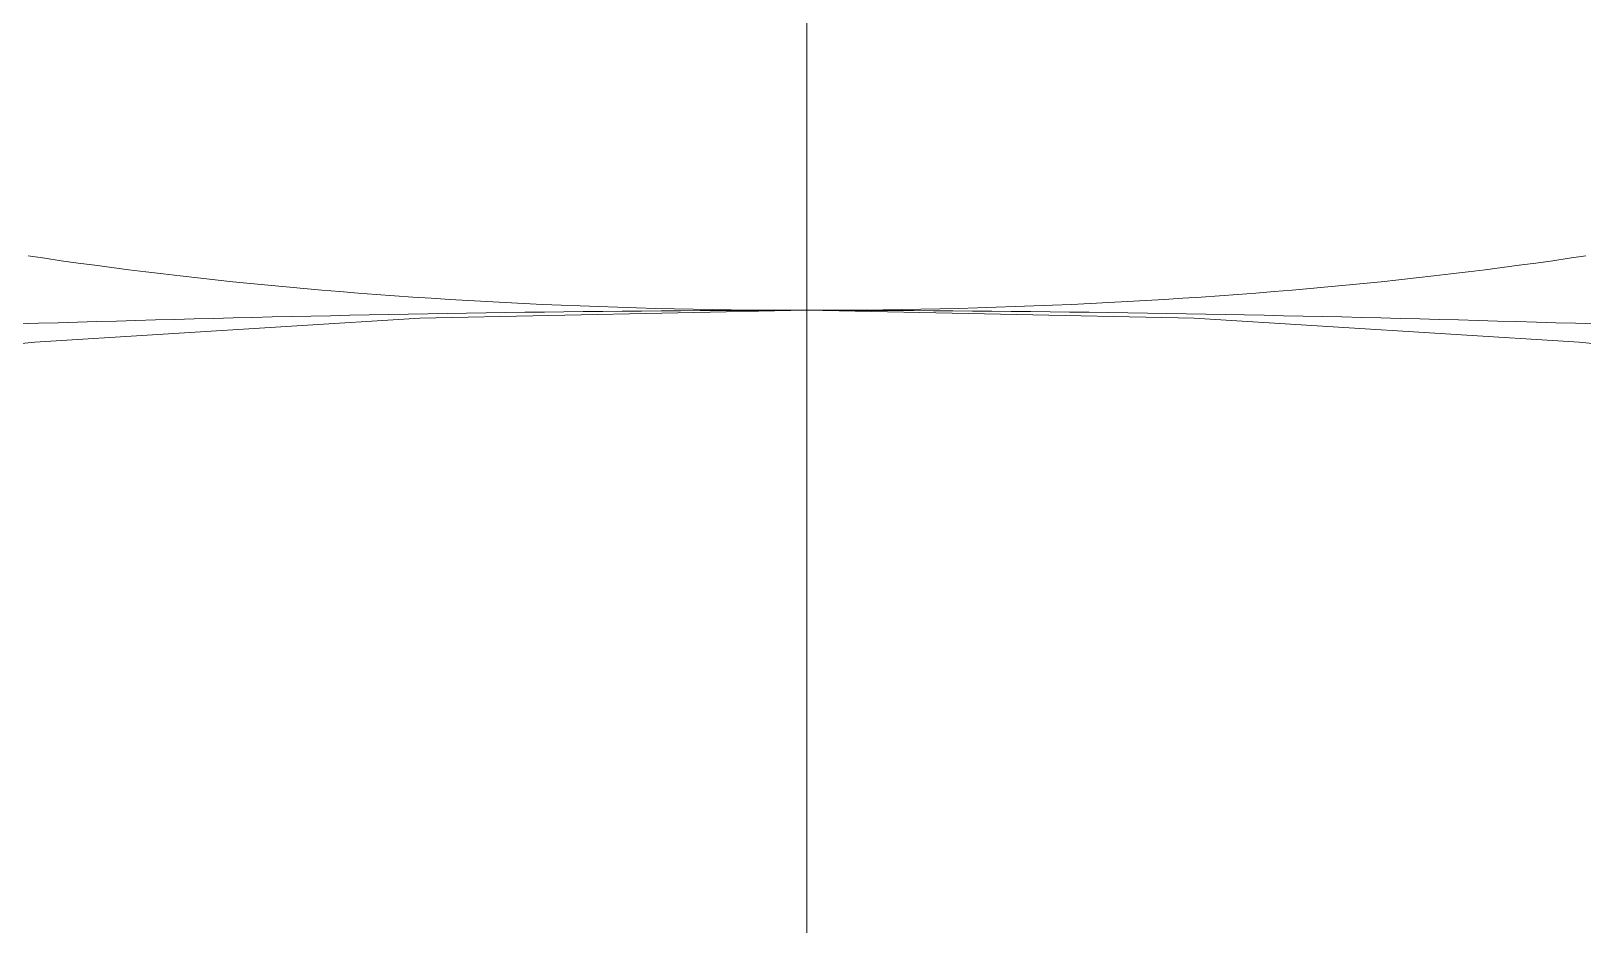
# Model space of a CAD drawing. Header units: millimetres. Extents: x 0 to 38884, y -3675 to 8056.
# Drawn here: x 10352.61 to 10359.63, y -1919.05 to -1915 of the extents above; entities that cross this region are included whole.
import ezdxf

# ---------------------------------------------------------------- set-up
doc = ezdxf.new("R2010")
doc.units = ezdxf.units.MM
doc.header["$LTSCALE"] = 2.4
doc.linetypes.add('CENTER2', pattern=[28.575, 19.05, -3.175, 3.175, -3.175])
doc.linetypes.add('HIDDEN', pattern=[9.525, 6.35, -3.175])
doc.layers.add('04_HIDDEN', color=2, linetype='HIDDEN', lineweight=13)
doc.layers.add('05_CENTER', color=4, linetype='CENTER2', lineweight=13)

# ---------------------------------------------------------------- blocks, each defined once
blk = doc.blocks.new('MUCFC207b_1')
at = {"color": 0}
for p, q in [((-3.5248, 42.7464), (-3.4503, 42.7354)), ((-3.4503, 42.7354), (-3.3753, 42.7245)), ((-3.3753, 42.7245), (-3.2998, 42.7139)), ((-3.2998, 42.7139), (-3.2238, 42.7036)), ((3.2238, 42.7036), (3.2998, 42.7139)), ((3.2998, 42.7139), (3.3753, 42.7245)), ((3.3753, 42.7245), (3.4503, 42.7354)), ((3.4503, 42.7354), (3.5248, 42.7464)), ((-3.2238, 42.7036), (-3.1473, 42.6934)), ((-3.1473, 42.6934), (-3.0703, 42.6836)), ((-3.0703, 42.6836), (-2.9929, 42.6739)), ((-2.9929, 42.6739), (-2.915, 42.6646)), ((-2.915, 42.6646), (-2.8367, 42.6554)), ((-2.8367, 42.6554), (-2.7579, 42.6465)), ((-2.7579, 42.6465), (-2.6788, 42.6379)), ((2.6788, 42.6379), (2.7579, 42.6465)), ((2.7579, 42.6465), (2.8367, 42.6554)), ((2.8367, 42.6554), (2.915, 42.6646)), ((2.915, 42.6646), (2.9929, 42.6739)), ((2.9929, 42.6739), (3.0703, 42.6836)), ((3.0703, 42.6836), (3.1473, 42.6934)), ((3.1473, 42.6934), (3.2238, 42.7036)), ((-2.6788, 42.6379), (-2.5992, 42.6295)), ((-2.5992, 42.6295), (-2.5193, 42.6214)), ((-2.5193, 42.6214), (-2.4389, 42.6135)), ((-2.4389, 42.6135), (-2.3582, 42.6059)), ((-2.3582, 42.6059), (-2.2772, 42.5985)), ((-2.2772, 42.5985), (-2.1958, 42.5914)), ((-2.1958, 42.5914), (-2.114, 42.5846)), ((-2.114, 42.5846), (-2.032, 42.578)), ((-2.032, 42.578), (-1.9496, 42.5717)), ((-1.9496, 42.5717), (-1.867, 42.5656)), ((1.867, 42.5656), (1.9496, 42.5717)), ((1.9496, 42.5717), (2.032, 42.578)), ((2.032, 42.578), (2.114, 42.5846)), ((2.114, 42.5846), (2.1958, 42.5914)), ((2.1958, 42.5914), (2.2772, 42.5985)), ((2.2772, 42.5985), (2.3582, 42.6059)), ((2.3582, 42.6059), (2.4389, 42.6135)), ((2.4389, 42.6135), (2.5193, 42.6214)), ((2.5193, 42.6214), (2.5992, 42.6295)), ((2.5992, 42.6295), (2.6788, 42.6379)), ((-1.867, 42.5656), (-1.7841, 42.5598)), ((-1.7841, 42.5598), (-1.7009, 42.5543)), ((-1.7009, 42.5543), (-1.6174, 42.549)), ((-1.6174, 42.549), (-1.5337, 42.544)), ((-1.5337, 42.544), (-1.4498, 42.5393)), ((-1.4498, 42.5393), (-1.3656, 42.5348)), ((-1.3656, 42.5348), (-1.2813, 42.5306)), ((-1.2813, 42.5306), (-1.1967, 42.5267)), ((-1.1967, 42.5267), (-1.112, 42.523)), ((-1.112, 42.523), (-1.0271, 42.5196)), ((-1.0271, 42.5196), (-0.9421, 42.5165)), ((-0.9421, 42.5165), (-0.8569, 42.5136)), ((-0.8569, 42.5136), (-0.7716, 42.511)), ((-0.7716, 42.511), (-0.6861, 42.5087)), ((-0.6861, 42.5087), (-0.6006, 42.5067)), ((-0.6006, 42.5067), (-0.515, 42.5049)), ((-0.515, 42.5049), (-0.4292, 42.5034)), ((-0.4292, 42.5034), (-0.3435, 42.5022)), ((-0.3435, 42.5022), (-0.2577, 42.5012)), ((-0.2577, 42.5012), (-0.1718, 42.5005)), ((-0.2201, 42.4997), (-0.1321, 42.4999)), ((-0.1718, 42.5005), (-0.0859, 42.5001)), ((-0.1321, 42.4999), (-0.044, 42.5)), ((-0.0859, 42.5001), (0, 42.5)), ((-0.044, 42.5), (0.044, 42.5)), ((0, 42.5), (0.0859, 42.5001)), ((0.044, 42.5), (0.1321, 42.4999)), ((0.0859, 42.5001), (0.1718, 42.5005)), ((0.1321, 42.4999), (0.2201, 42.4997)), ((0.1718, 42.5005), (0.2577, 42.5012)), ((0.2577, 42.5012), (0.3435, 42.5022)), ((0.3435, 42.5022), (0.4292, 42.5034)), ((0.4292, 42.5034), (0.515, 42.5049)), ((0.515, 42.5049), (0.6006, 42.5067)), ((0.6006, 42.5067), (0.6861, 42.5087)), ((0.6861, 42.5087), (0.7716, 42.511)), ((0.7716, 42.511), (0.8569, 42.5136)), ((0.8569, 42.5136), (0.9421, 42.5165)), ((0.9421, 42.5165), (1.0271, 42.5196)), ((1.0271, 42.5196), (1.112, 42.523)), ((1.112, 42.523), (1.1967, 42.5267)), ((1.1967, 42.5267), (1.2813, 42.5306)), ((1.2813, 42.5306), (1.3656, 42.5348)), ((1.3656, 42.5348), (1.4498, 42.5393)), ((1.4498, 42.5393), (1.5337, 42.544)), ((1.5337, 42.544), (1.6174, 42.549)), ((1.6174, 42.549), (1.7009, 42.5543)), ((1.7009, 42.5543), (1.7841, 42.5598)), ((1.7841, 42.5598), (1.867, 42.5656)), ((-3.566, 42.4383), (-3.478, 42.441)), ((-3.478, 42.441), (-3.3899, 42.4436)), ((-3.3899, 42.4436), (-3.3019, 42.4463)), ((-3.3019, 42.4463), (-3.2138, 42.4488)), ((-3.2138, 42.4488), (-3.1258, 42.4514)), ((-3.1258, 42.4514), (-3.0377, 42.4538)), ((-3.0377, 42.4538), (-2.9497, 42.4563)), ((-2.9497, 42.4563), (-2.8616, 42.4586)), ((-2.8616, 42.4586), (-2.7736, 42.461)), ((-2.7736, 42.461), (-2.6855, 42.4632)), ((-2.6855, 42.4632), (-2.5975, 42.4654)), ((-2.5975, 42.4654), (-2.5094, 42.4676)), ((-2.5094, 42.4676), (-2.4214, 42.4697)), ((-2.4214, 42.4697), (-2.3333, 42.4717)), ((-2.3333, 42.4717), (-2.2453, 42.4737)), ((-2.2453, 42.4737), (-2.1572, 42.4756)), ((-2.1572, 42.4756), (-2.0692, 42.4774)), ((-2.0692, 42.4774), (-1.9811, 42.4792)), ((-1.9811, 42.4792), (-1.8931, 42.4809)), ((-1.8931, 42.4809), (-1.805, 42.4826)), ((-1.805, 42.4826), (-1.717, 42.4842)), ((-1.717, 42.4842), (-1.6289, 42.4857)), ((-1.6289, 42.4857), (-1.5409, 42.4871)), ((-1.5409, 42.4871), (-1.4528, 42.4885)), ((-1.4528, 42.4885), (-1.3648, 42.4898)), ((-1.3648, 42.4898), (-1.2767, 42.491)), ((-1.2767, 42.491), (-1.1887, 42.4922)), ((-1.1887, 42.4922), (-1.1006, 42.4933)), ((-1.1006, 42.4933), (-1.0126, 42.4943)), ((-1.0126, 42.4943), (-0.9245, 42.4952)), ((-0.9245, 42.4952), (-0.8365, 42.4961)), ((-0.8365, 42.4961), (-0.7484, 42.4968)), ((-0.7484, 42.4968), (-0.6604, 42.4975)), ((-0.6604, 42.4975), (-0.5723, 42.4981)), ((-0.5723, 42.4981), (-0.4843, 42.4987)), ((-0.4843, 42.4987), (-0.3962, 42.4991)), ((-0.3962, 42.4991), (-0.3082, 42.4995)), ((-0.3082, 42.4995), (-0.2201, 42.4997)), ((0.2201, 42.4997), (0.3082, 42.4995)), ((0.3082, 42.4995), (0.3962, 42.4991)), ((0.3962, 42.4991), (0.4843, 42.4987)), ((0.4843, 42.4987), (0.5723, 42.4981)), ((0.5723, 42.4981), (0.6604, 42.4975)), ((0.6604, 42.4975), (0.7484, 42.4968)), ((0.7484, 42.4968), (0.8365, 42.4961)), ((0.8365, 42.4961), (0.9245, 42.4952)), ((0.9245, 42.4952), (1.0126, 42.4943)), ((1.0126, 42.4943), (1.1006, 42.4933)), ((1.1006, 42.4933), (1.1887, 42.4922)), ((1.1887, 42.4922), (1.2767, 42.491)), ((1.2767, 42.491), (1.3648, 42.4898)), ((1.3648, 42.4898), (1.4528, 42.4885)), ((1.4528, 42.4885), (1.5409, 42.4871)), ((1.5409, 42.4871), (1.6289, 42.4857)), ((1.6289, 42.4857), (1.717, 42.4842)), ((1.717, 42.4842), (1.805, 42.4826)), ((1.805, 42.4826), (1.8931, 42.4809)), ((1.8931, 42.4809), (1.9811, 42.4792)), ((1.9811, 42.4792), (2.0692, 42.4774)), ((2.0692, 42.4774), (2.1572, 42.4756)), ((2.1572, 42.4756), (2.2453, 42.4737)), ((2.2453, 42.4737), (2.3333, 42.4717)), ((2.3333, 42.4717), (2.4214, 42.4697)), ((2.4214, 42.4697), (2.5094, 42.4676)), ((2.5094, 42.4676), (2.5975, 42.4654)), ((2.5975, 42.4654), (2.6855, 42.4632)), ((2.6855, 42.4632), (2.7736, 42.461)), ((2.7736, 42.461), (2.8616, 42.4586)), ((2.8616, 42.4586), (2.9497, 42.4563)), ((2.9497, 42.4563), (3.0377, 42.4538)), ((3.0377, 42.4538), (3.1258, 42.4514)), ((3.1258, 42.4514), (3.2138, 42.4488)), ((3.2138, 42.4488), (3.3019, 42.4463)), ((3.3019, 42.4463), (3.3899, 42.4436)), ((3.3899, 42.4436), (3.478, 42.441)), ((3.478, 42.441), (3.566, 42.4383))]:
    blk.add_line(p, q, dxfattribs=at)
for start, end in [(90, 127.52307), (52.47693, 90)]:
    blk.add_arc((0, 0), 42.5, start, end, dxfattribs=at)
at = {"layer": '05_CENTER', "color": 0}
blk.add_line((0, -60), (0, 60), dxfattribs=at)
blk = doc.blocks.new('A$C06233B12_1')
at = {"color": 0}
for radius in [115, 45]:
    blk.add_circle((0, 0), radius, dxfattribs=at)
at = {"layer": '04_HIDDEN'}
for radius in [82.6, 77.6]:
    blk.add_circle((0, 0), radius, dxfattribs=at)
at = {"layer": '05_CENTER'}
blk.add_line((0, 119), (0, -119), dxfattribs=at)
for radius in [100, 55]:
    blk.add_circle((0, 0), radius, dxfattribs=at)

msp = doc.modelspace()

# ---------------------------------------------------------------- block references
msp.add_blockref('A$C06233B12_1', (10356.1226, -1958.7663))
at = {"layer": '04_HIDDEN', "color": 4}
msp.add_blockref('MUCFC207b_1', (10356.1226, -1958.7663), dxfattribs=at)

doc.saveas('drawing.dxf')
